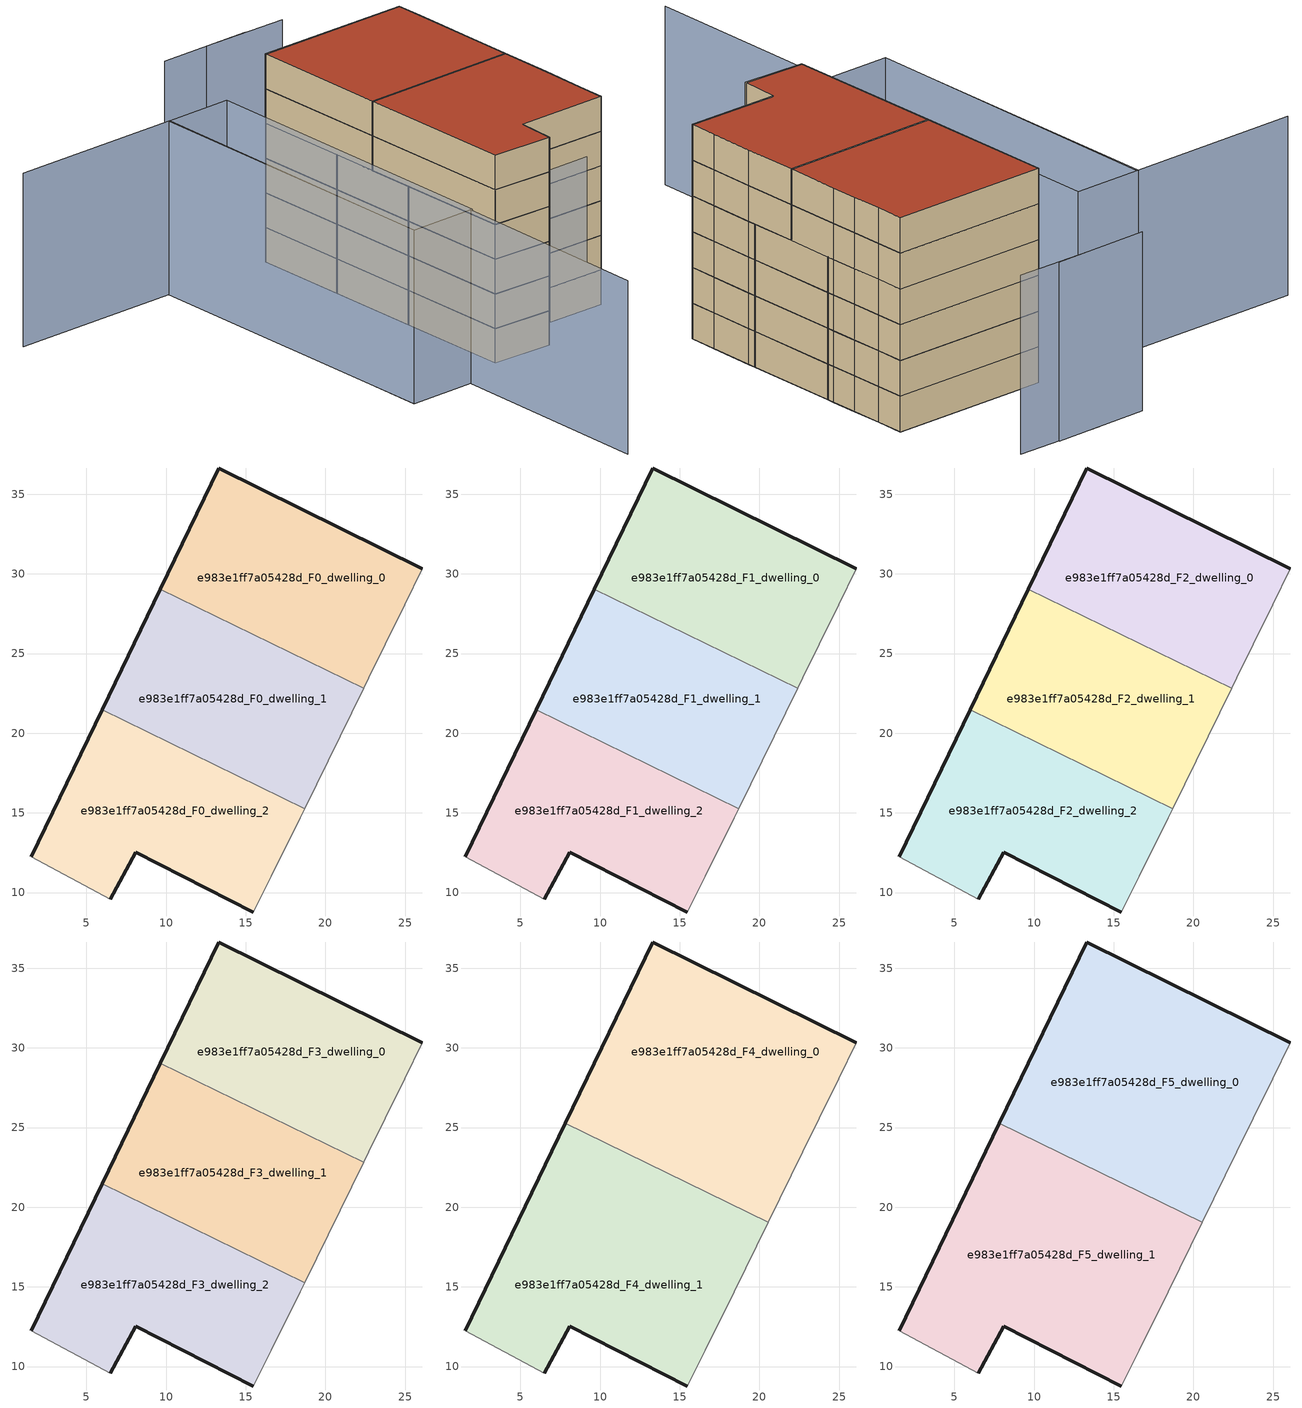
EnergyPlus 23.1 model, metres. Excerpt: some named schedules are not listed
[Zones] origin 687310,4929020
e983e1ff7a05428d_F0_dwelling_0
 floor ground (EU_floor_Construction): 22.72,23.47 23.74,25.58 24.96,28.07 26.06,30.33 13.29,36.64 9.64,29.05 22.41,22.83 z0
 wall outside (EU_wall_Construction): 9.64,29.05 13.29,36.64 26.06,30.33 z0:3
 wall adiabatic (EU_wall_Construction): 26.06,30.33 24.96,28.07 23.74,25.58 22.72,23.47 22.41,22.83 z0:3
 wall to e983e1ff7a05428d_F0_dwelling_1 (EU_wall_Construction): 22.41,22.83 9.64,29.05 z0:3
e983e1ff7a05428d_F0_dwelling_1
 floor ground (EU_floor_Construction): 18.71,15.27 22.41,22.83 9.64,29.05 5.99,21.46 z0
 wall outside (EU_wall_Construction): 5.99,21.46 9.64,29.05 z0:3
 wall adiabatic (EU_wall_Construction): 22.41,22.83 18.71,15.27 z0:3
 wall to e983e1ff7a05428d_F0_dwelling_2 (EU_wall_Construction): 18.71,15.27 5.99,21.47 z0:3
e983e1ff7a05428d_F0_dwelling_2
 floor ground (EU_floor_Construction): 16.59,11.01 18.43,14.69 18.71,15.27 5.99,21.46 1.55,12.24 6.5,9.58 8.09,12.53 15.48,8.78 z0
 wall outside (EU_wall_Construction): 1.55,12.24 5.99,21.46 / 15.48,8.78 8.09,12.53 6.5,9.58 z0:3
 wall adiabatic (EU_wall_Construction): 6.5,9.58 1.55,12.24 / 18.71,15.27 18.43,14.69 16.59,11.01 15.48,8.78 z0:3
e983e1ff7a05428d_F1_dwelling_0
 floor to e983e1ff7a05428d_F0_dwelling_0 (EU_floor_Construction): 22.72,23.47 23.74,25.58 24.96,28.07 26.06,30.33 13.29,36.64 9.64,29.05 22.41,22.83 z3
 wall outside (EU_wall_Construction): 9.64,29.05 13.29,36.64 26.06,30.33 z3:6
 wall adiabatic (EU_wall_Construction): 26.06,30.33 24.96,28.07 23.74,25.58 22.72,23.47 22.41,22.83 z3:6
 wall to e983e1ff7a05428d_F1_dwelling_1 (EU_wall_Construction): 22.41,22.83 9.64,29.05 z3:6
e983e1ff7a05428d_F1_dwelling_1
 floor to e983e1ff7a05428d_F0_dwelling_1 (EU_floor_Construction): 18.71,15.27 22.41,22.83 9.64,29.05 5.99,21.46 z3
 wall outside (EU_wall_Construction): 5.99,21.46 9.64,29.05 z3:6
 wall adiabatic (EU_wall_Construction): 22.41,22.83 18.71,15.27 z3:6
 wall to e983e1ff7a05428d_F1_dwelling_2 (EU_wall_Construction): 18.71,15.27 5.99,21.47 z3:6
e983e1ff7a05428d_F1_dwelling_2
 floor to e983e1ff7a05428d_F0_dwelling_2 (EU_floor_Construction): 16.59,11.01 18.43,14.69 18.71,15.27 5.99,21.46 1.55,12.24 6.5,9.58 8.09,12.53 15.48,8.78 z3
 wall outside (EU_wall_Construction): 1.55,12.24 5.99,21.46 / 15.48,8.78 8.09,12.53 6.5,9.58 z3:6
 wall adiabatic (EU_wall_Construction): 6.5,9.58 1.55,12.24 / 18.71,15.27 18.43,14.69 16.59,11.01 15.48,8.78 z3:6
e983e1ff7a05428d_F2_dwelling_0
 floor to e983e1ff7a05428d_F1_dwelling_0 (EU_floor_Construction): 22.72,23.47 23.74,25.58 24.96,28.07 26.06,30.33 13.29,36.64 9.64,29.05 22.41,22.83 z6
 wall outside (EU_wall_Construction): 9.64,29.05 13.29,36.64 26.06,30.33 z6:9
 wall adiabatic (EU_wall_Construction): 26.06,30.33 24.96,28.07 23.74,25.58 22.72,23.47 22.41,22.83 z6:9
 wall to e983e1ff7a05428d_F2_dwelling_1 (EU_wall_Construction): 22.41,22.83 9.64,29.05 z6:9
e983e1ff7a05428d_F2_dwelling_1
 floor to e983e1ff7a05428d_F1_dwelling_1 (EU_floor_Construction): 18.71,15.27 22.41,22.83 9.64,29.05 5.99,21.46 z6
 wall outside (EU_wall_Construction): 5.99,21.46 9.64,29.05 z6:9
 wall adiabatic (EU_wall_Construction): 22.41,22.83 18.71,15.27 z6:9
 wall to e983e1ff7a05428d_F2_dwelling_2 (EU_wall_Construction): 18.71,15.27 5.99,21.47 z6:9
e983e1ff7a05428d_F2_dwelling_2
 floor to e983e1ff7a05428d_F1_dwelling_2 (EU_floor_Construction): 16.59,11.01 18.43,14.69 18.71,15.27 5.99,21.46 1.55,12.24 6.5,9.58 8.09,12.53 15.48,8.78 z6
 wall outside (EU_wall_Construction): 1.55,12.24 5.99,21.46 / 15.48,8.78 8.09,12.53 6.5,9.58 z6:9
 wall adiabatic (EU_wall_Construction): 6.5,9.58 1.55,12.24 / 18.71,15.27 18.43,14.69 16.59,11.01 15.48,8.78 z6:9
e983e1ff7a05428d_F3_dwelling_0
 floor to e983e1ff7a05428d_F2_dwelling_0 (EU_floor_Construction): 22.72,23.47 23.74,25.58 24.96,28.07 26.06,30.33 13.29,36.64 9.64,29.05 22.41,22.83 z9
 wall outside (EU_wall_Construction): 9.64,29.05 13.29,36.64 26.06,30.33 z9:12
 wall adiabatic (EU_wall_Construction): 26.06,30.33 24.96,28.07 23.74,25.58 22.72,23.47 22.41,22.83 z9:12
 wall to e983e1ff7a05428d_F3_dwelling_1 (EU_wall_Construction): 22.41,22.83 9.64,29.05 z9:12
 roof outside (EU_roof_Construction): 26.06,30.33 24.96,28.07 23.74,25.58 22.72,23.47 22.41,22.83 9.64,29.05 13.29,36.64 z12
e983e1ff7a05428d_F3_dwelling_1
 floor to e983e1ff7a05428d_F2_dwelling_1 (EU_floor_Construction): 18.71,15.27 22.41,22.83 9.64,29.05 5.99,21.46 z9
 wall outside (EU_wall_Construction): 5.99,21.46 9.64,29.05 z9:12
 wall adiabatic (EU_wall_Construction): 22.41,22.83 18.71,15.27 z9:12
 wall to e983e1ff7a05428d_F3_dwelling_2 (EU_wall_Construction): 18.71,15.27 5.99,21.47 z9:12
 roof outside (EU_roof_Construction): 22.41,22.83 20.56,19.05 7.82,25.26 9.64,29.05 z12
e983e1ff7a05428d_F3_dwelling_2
 floor to e983e1ff7a05428d_F2_dwelling_2 (EU_floor_Construction): 16.59,11.01 18.43,14.69 18.71,15.27 5.99,21.46 1.55,12.24 6.5,9.58 8.09,12.53 15.48,8.78 z9
 wall outside (EU_wall_Construction): 1.55,12.24 5.99,21.46 / 15.48,8.78 8.09,12.53 6.5,9.58 z9:12
 wall adiabatic (EU_wall_Construction): 6.5,9.58 1.55,12.24 / 18.71,15.27 18.43,14.69 16.59,11.01 15.48,8.78 z9:12
e983e1ff7a05428d_F4_dwelling_0
 floor outside (EU_floor_Construction): 26.06,30.33 24.96,28.07 23.74,25.58 22.41,22.83 9.64,29.05 13.29,36.64 z12; 22.41,22.83 20.56,19.05 7.82,25.26 9.64,29.05 z12
 wall outside (EU_wall_Construction): 7.82,25.26 13.29,36.64 26.06,30.33 z12:15
 wall adiabatic (EU_wall_Construction): 26.06,30.33 24.96,28.07 23.74,25.58 22.72,23.47 20.56,19.05 z12:15
 wall to e983e1ff7a05428d_F4_dwelling_1 (EU_wall_Construction): 20.56,19.05 7.82,25.26 z12:15
e983e1ff7a05428d_F4_dwelling_1
 floor to e983e1ff7a05428d_F3_dwelling_1 (EU_floor_Construction): 18.71,15.27 20.56,19.05 7.82,25.26 5.99,21.46 z12
 floor to e983e1ff7a05428d_F3_dwelling_2 (EU_floor_Construction): 16.59,11.01 18.43,14.69 18.71,15.27 5.99,21.46 1.55,12.24 6.5,9.58 8.09,12.53 15.48,8.78 z12
 wall outside (EU_wall_Construction): 1.55,12.24 7.82,25.26 / 15.48,8.78 8.09,12.53 6.5,9.58 z12:15
 wall adiabatic (EU_wall_Construction): 6.5,9.58 1.55,12.24 / 20.56,19.05 18.43,14.69 16.59,11.01 15.48,8.78 z12:15
e983e1ff7a05428d_F5_dwelling_0
 floor to e983e1ff7a05428d_F4_dwelling_0 (EU_floor_Construction): 20.56,19.05 22.72,23.47 23.74,25.58 24.96,28.07 26.06,30.33 13.29,36.64 7.82,25.26 z15
 wall outside (EU_wall_Construction): 7.82,25.26 13.29,36.64 26.06,30.33 z15:18
 wall adiabatic (EU_wall_Construction): 26.06,30.33 24.96,28.07 23.74,25.58 22.72,23.47 20.56,19.05 z15:18
 wall to e983e1ff7a05428d_F5_dwelling_1 (EU_wall_Construction): 20.56,19.05 7.82,25.26 z15:18
 roof outside (EU_roof_Construction): 26.06,30.33 24.96,28.07 23.74,25.58 22.72,23.47 20.56,19.05 7.82,25.26 13.29,36.64 z18
e983e1ff7a05428d_F5_dwelling_1
 floor to e983e1ff7a05428d_F4_dwelling_1 (EU_floor_Construction): 16.59,11.01 18.43,14.69 20.56,19.05 7.82,25.26 1.55,12.24 6.5,9.58 8.09,12.53 15.48,8.78 z15
 wall outside (EU_wall_Construction): 1.55,12.24 7.82,25.26 / 15.48,8.78 8.09,12.53 6.5,9.58 z15:18
 wall adiabatic (EU_wall_Construction): 6.5,9.58 1.55,12.24 / 20.56,19.05 18.43,14.69 16.59,11.01 15.48,8.78 z15:18
 roof outside (EU_roof_Construction): 20.56,19.05 18.43,14.69 16.59,11.01 15.48,8.78 8.09,12.53 6.5,9.58 1.55,12.24 7.82,25.26 z18
shading: 1.55,12.24 10.35,7.96 / -2.82,12.58 -11.12,-4.2 / -9.42,48.11 4.55,41.24 / 4.55,41.24 -8.23,15.24 / 26.47,40.47 19.33,44.09 / 23.08,42.3 15.29,46.02 / -8.27,15.18 4.44,41.29 / 4.44,41.29 10.01,38.58 / 10.01,38.58 -2.7,12.47 / -2.7,12.47 -8.27,15.18 z0:15
[Building]
EU S2 Campaign: North Axis=0; Terrain=City; Solar Distribution=FullExterior
[Site:Location]
Bologna: Latitude=44.5; Longitude=11.25; Time Zone=1; Elevation=37
[SizingPeriod:WeatherFileDays]
AnnualSizingPeriod: Begin Month=1; Begin Day of Month=1; End Month=12; End Day of Month=31; Day of Week for Start Day=Monday; Use Weather File Daylight Saving Period=No; Use Weather File Rain and Snow Indicators=No
[MATERIAL]
EU_InternalMass_Material: Roughness=MediumRough; Thickness=0.1; Conductivity=1; Density=1800; Specific Heat=900; Thermal Absorptance=0.9; Solar Absorptance=0.7; Visible Absorptance=0.7
[MATERIAL:NOMASS] Roughness=MediumRough; Thermal Absorptance=0.9; Solar Absorptance=0.7; Visible Absorptance=0.7
Name | Thermal Resistance
EU_wall_NoMass | 0.905828
EU_roof_NoMass | 0.37593
EU_floor_NoMass | 0.67114
[CONSTRUCTION]
EU_wall_Construction: EU_wall_NoMass
EU_roof_Construction: EU_roof_NoMass
EU_floor_Construction: EU_floor_NoMass
EU_InternalMass_Construction: EU_InternalMass_Material
[ZONE] Type=1; Multiplier=1; Ceiling Height=autocalculate; Floor Area=autocalculate; Part of Total Floor Area=Yes
Name | Volume
e983e1ff7a05428d_F0_dwelling_0 | 357.862
e983e1ff7a05428d_F1_dwelling_0; e983e1ff7a05428d_F2_dwelling_0; e983e1ff7a05428d_F3_dwelling_0 | 357.861
e983e1ff7a05428d_F4_dwelling_0 | 536.791
e983e1ff7a05428d_F5_dwelling_0 | 536.807
e983e1ff7a05428d_F0_dwelling_1; e983e1ff7a05428d_F1_dwelling_1; e983e1ff7a05428d_F2_dwelling_1; e983e1ff7a05428d_F3_dwelling_1 | 357.848
e983e1ff7a05428d_F4_dwelling_1 | 536.762
e983e1ff7a05428d_F5_dwelling_1 | 536.774
e983e1ff7a05428d_F0_dwelling_2 | 357.868
e983e1ff7a05428d_F1_dwelling_2; e983e1ff7a05428d_F2_dwelling_2; e983e1ff7a05428d_F3_dwelling_2 | 357.869
[INTERNALMASS] Construction=EU_InternalMass_Construction
Name | Zone or ZoneList | Surface Area
e983e1ff7a05428d_F0_dwelling_0_EU_InternalMass | e983e1ff7a05428d_F0_dwelling_0 | 119.287
e983e1ff7a05428d_F0_dwelling_1_EU_InternalMass | e983e1ff7a05428d_F0_dwelling_1 | 119.283
e983e1ff7a05428d_F0_dwelling_2_EU_InternalMass | e983e1ff7a05428d_F0_dwelling_2 | 119.289
e983e1ff7a05428d_F1_dwelling_0_EU_InternalMass | e983e1ff7a05428d_F1_dwelling_0 | 119.287
e983e1ff7a05428d_F1_dwelling_1_EU_InternalMass | e983e1ff7a05428d_F1_dwelling_1 | 119.283
e983e1ff7a05428d_F1_dwelling_2_EU_InternalMass | e983e1ff7a05428d_F1_dwelling_2 | 119.289
e983e1ff7a05428d_F2_dwelling_0_EU_InternalMass | e983e1ff7a05428d_F2_dwelling_0 | 119.287
e983e1ff7a05428d_F2_dwelling_1_EU_InternalMass | e983e1ff7a05428d_F2_dwelling_1 | 119.283
e983e1ff7a05428d_F2_dwelling_2_EU_InternalMass | e983e1ff7a05428d_F2_dwelling_2 | 119.289
e983e1ff7a05428d_F3_dwelling_0_EU_InternalMass | e983e1ff7a05428d_F3_dwelling_0 | 119.287
e983e1ff7a05428d_F3_dwelling_1_EU_InternalMass | e983e1ff7a05428d_F3_dwelling_1 | 119.283
e983e1ff7a05428d_F3_dwelling_2_EU_InternalMass | e983e1ff7a05428d_F3_dwelling_2 | 119.289
e983e1ff7a05428d_F4_dwelling_0_EU_InternalMass | e983e1ff7a05428d_F4_dwelling_0 | 178.936
e983e1ff7a05428d_F4_dwelling_1_EU_InternalMass | e983e1ff7a05428d_F4_dwelling_1 | 178.924
e983e1ff7a05428d_F5_dwelling_0_EU_InternalMass | e983e1ff7a05428d_F5_dwelling_0 | 178.936
e983e1ff7a05428d_F5_dwelling_1_EU_InternalMass | e983e1ff7a05428d_F5_dwelling_1 | 178.924
[OTHEREQUIPMENT] Fuel Type=Electricity; Design Level Calculation Method=Watts/Area; Power per Zone Floor Area=1; Fraction Latent=0; Fraction Radiant=0; Fraction Lost=0; Carbon Dioxide Generation Rate=0; EndUse Subcategory=EU_Step8_InternalGains
Name | Zone or ZoneList or Space or SpaceList | Schedule
EU_Step8_InternalGain_e983e1ff7a05428d_F0_dwelling_0_f000 | e983e1ff7a05428d_F0_dwelling_0 | EU_Step8_GainSchedule_e983e1ff7a05428d_F0_dwelling_0_f000
EU_Step8_InternalGain_e983e1ff7a05428d_F0_dwelling_1_f000 | e983e1ff7a05428d_F0_dwelling_1 | EU_Step8_GainSchedule_e983e1ff7a05428d_F0_dwelling_1_f000
EU_Step8_InternalGain_e983e1ff7a05428d_F0_dwelling_2_f000 | e983e1ff7a05428d_F0_dwelling_2 | EU_Step8_GainSchedule_e983e1ff7a05428d_F0_dwelling_2_f000
EU_Step8_InternalGain_e983e1ff7a05428d_F1_dwelling_0_f000 | e983e1ff7a05428d_F1_dwelling_0 | EU_Step8_GainSchedule_e983e1ff7a05428d_F1_dwelling_0_f000
EU_Step8_InternalGain_e983e1ff7a05428d_F1_dwelling_1_f000 | e983e1ff7a05428d_F1_dwelling_1 | EU_Step8_GainSchedule_e983e1ff7a05428d_F1_dwelling_1_f000
EU_Step8_InternalGain_e983e1ff7a05428d_F1_dwelling_2_f000 | e983e1ff7a05428d_F1_dwelling_2 | EU_Step8_GainSchedule_e983e1ff7a05428d_F1_dwelling_2_f000
EU_Step8_InternalGain_e983e1ff7a05428d_F2_dwelling_0_f000 | e983e1ff7a05428d_F2_dwelling_0 | EU_Step8_GainSchedule_e983e1ff7a05428d_F2_dwelling_0_f000
EU_Step8_InternalGain_e983e1ff7a05428d_F2_dwelling_1_f000 | e983e1ff7a05428d_F2_dwelling_1 | EU_Step8_GainSchedule_e983e1ff7a05428d_F2_dwelling_1_f000
EU_Step8_InternalGain_e983e1ff7a05428d_F2_dwelling_2_f000 | e983e1ff7a05428d_F2_dwelling_2 | EU_Step8_GainSchedule_e983e1ff7a05428d_F2_dwelling_2_f000
EU_Step8_InternalGain_e983e1ff7a05428d_F3_dwelling_0_f000 | e983e1ff7a05428d_F3_dwelling_0 | EU_Step8_GainSchedule_e983e1ff7a05428d_F3_dwelling_0_f000
EU_Step8_InternalGain_e983e1ff7a05428d_F3_dwelling_1_f000 | e983e1ff7a05428d_F3_dwelling_1 | EU_Step8_GainSchedule_e983e1ff7a05428d_F3_dwelling_1_f000
EU_Step8_InternalGain_e983e1ff7a05428d_F3_dwelling_2_f000 | e983e1ff7a05428d_F3_dwelling_2 | EU_Step8_GainSchedule_e983e1ff7a05428d_F3_dwelling_2_f000
EU_Step8_InternalGain_e983e1ff7a05428d_F4_dwelling_0_f000 | e983e1ff7a05428d_F4_dwelling_0 | EU_Step8_GainSchedule_e983e1ff7a05428d_F4_dwelling_0_f000
EU_Step8_InternalGain_e983e1ff7a05428d_F4_dwelling_1_f000 | e983e1ff7a05428d_F4_dwelling_1 | EU_Step8_GainSchedule_e983e1ff7a05428d_F4_dwelling_1_f000
EU_Step8_InternalGain_e983e1ff7a05428d_F5_dwelling_0_f000 | e983e1ff7a05428d_F5_dwelling_0 | EU_Step8_GainSchedule_e983e1ff7a05428d_F5_dwelling_0_f000
EU_Step8_InternalGain_e983e1ff7a05428d_F5_dwelling_1_f000 | e983e1ff7a05428d_F5_dwelling_1 | EU_Step8_GainSchedule_e983e1ff7a05428d_F5_dwelling_1_f000
[ZONEVENTILATION:DESIGNFLOWRATE] Schedule=EU_AlwaysOn; Design Flow Rate Calculation Method=AirChanges/Hour; Air Changes per Hour=0.73129; Ventilation Type=Natural; Fan Pressure Rise=0; Fan Total Efficiency=1; Constant Term Coefficient=1; Temperature Term Coefficient=0; Velocity Term Coefficient=0; Velocity Squared Term Coefficient=0; Minimum Indoor Temperature=-100; Maximum Indoor Temperature=100; Delta Temperature=-100; Minimum Outdoor Temperature=-100; Maximum Outdoor Temperature=100; Maximum Wind Speed=40
Name | Zone or ZoneList or Space or SpaceList
EU_ConstantAir_e983e1ff7a05428d_F0_dwelling_0 | e983e1ff7a05428d_F0_dwelling_0
EU_ConstantAir_e983e1ff7a05428d_F0_dwelling_1 | e983e1ff7a05428d_F0_dwelling_1
EU_ConstantAir_e983e1ff7a05428d_F0_dwelling_2 | e983e1ff7a05428d_F0_dwelling_2
EU_ConstantAir_e983e1ff7a05428d_F1_dwelling_0 | e983e1ff7a05428d_F1_dwelling_0
EU_ConstantAir_e983e1ff7a05428d_F1_dwelling_1 | e983e1ff7a05428d_F1_dwelling_1
EU_ConstantAir_e983e1ff7a05428d_F1_dwelling_2 | e983e1ff7a05428d_F1_dwelling_2
EU_ConstantAir_e983e1ff7a05428d_F2_dwelling_0 | e983e1ff7a05428d_F2_dwelling_0
EU_ConstantAir_e983e1ff7a05428d_F2_dwelling_1 | e983e1ff7a05428d_F2_dwelling_1
EU_ConstantAir_e983e1ff7a05428d_F2_dwelling_2 | e983e1ff7a05428d_F2_dwelling_2
EU_ConstantAir_e983e1ff7a05428d_F3_dwelling_0 | e983e1ff7a05428d_F3_dwelling_0
EU_ConstantAir_e983e1ff7a05428d_F3_dwelling_1 | e983e1ff7a05428d_F3_dwelling_1
EU_ConstantAir_e983e1ff7a05428d_F3_dwelling_2 | e983e1ff7a05428d_F3_dwelling_2
EU_ConstantAir_e983e1ff7a05428d_F4_dwelling_0 | e983e1ff7a05428d_F4_dwelling_0
EU_ConstantAir_e983e1ff7a05428d_F4_dwelling_1 | e983e1ff7a05428d_F4_dwelling_1
EU_ConstantAir_e983e1ff7a05428d_F5_dwelling_0 | e983e1ff7a05428d_F5_dwelling_0
EU_ConstantAir_e983e1ff7a05428d_F5_dwelling_1 | e983e1ff7a05428d_F5_dwelling_1
[HVACTEMPLATE:THERMOSTAT] Constant Heating Setpoint=20; Constant Cooling Setpoint=50
EU_HeatOnly_e983e1ff7a05428d_F0_dwelling_0; EU_HeatOnly_e983e1ff7a05428d_F0_dwelling_1; EU_HeatOnly_e983e1ff7a05428d_F0_dwelling_2; EU_HeatOnly_e983e1ff7a05428d_F1_dwelling_0; EU_HeatOnly_e983e1ff7a05428d_F1_dwelling_1; EU_HeatOnly_e983e1ff7a05428d_F1_dwelling_2; EU_HeatOnly_e983e1ff7a05428d_F2_dwelling_0; EU_HeatOnly_e983e1ff7a05428d_F2_dwelling_1; EU_HeatOnly_e983e1ff7a05428d_F2_dwelling_2; EU_HeatOnly_e983e1ff7a05428d_F3_dwelling_0; EU_HeatOnly_e983e1ff7a05428d_F3_dwelling_1; EU_HeatOnly_e983e1ff7a05428d_F3_dwelling_2; EU_HeatOnly_e983e1ff7a05428d_F4_dwelling_0; EU_HeatOnly_e983e1ff7a05428d_F4_dwelling_1; EU_HeatOnly_e983e1ff7a05428d_F5_dwelling_0; EU_HeatOnly_e983e1ff7a05428d_F5_dwelling_1
